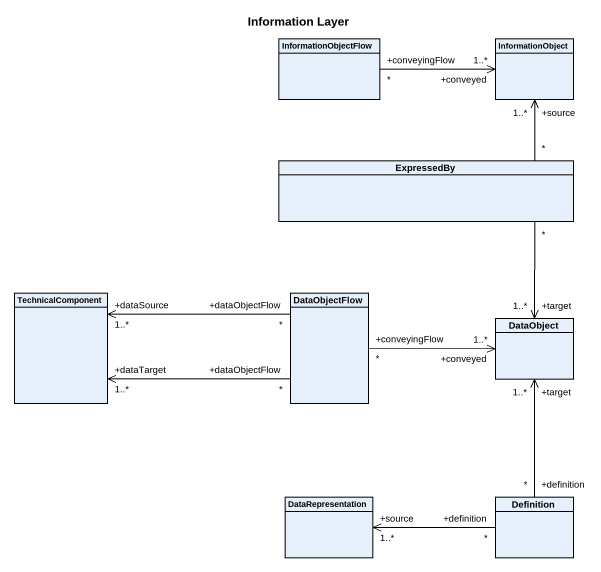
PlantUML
@startuml
title Information Layer
hide circle
hide empty members
class InformationObjectFlow
class InformationObject
class ExpressedBy
class TechnicalComponent
class DataObjectFlow
class DataObject
class DataRepresentation
class Definition
InformationObjectFlow "+conveyingFlow\n*" -right-> "+conveyed\n1..*" InformationObject
ExpressedBy "*" -up-> "+source\n1..*" InformationObject
ExpressedBy "*" --> "+target\n1..*" DataObject
DataObjectFlow "+dataObjectFlow\n*" -left-> "+dataTarget\n1..*" TechnicalComponent
DataObjectFlow "+dataObjectFlow\n*" -left-> "+dataSource\n1..*" TechnicalComponent
DataObjectFlow "+conveyingFlow\n*" -right-> "+conveyed\n1..*" DataObject
Definition "+definition\n*" -up-> "+target\n1..*" DataObject
Definition "+definition\n*" -left-> "+source\n1..*" DataRepresentation
@enduml
